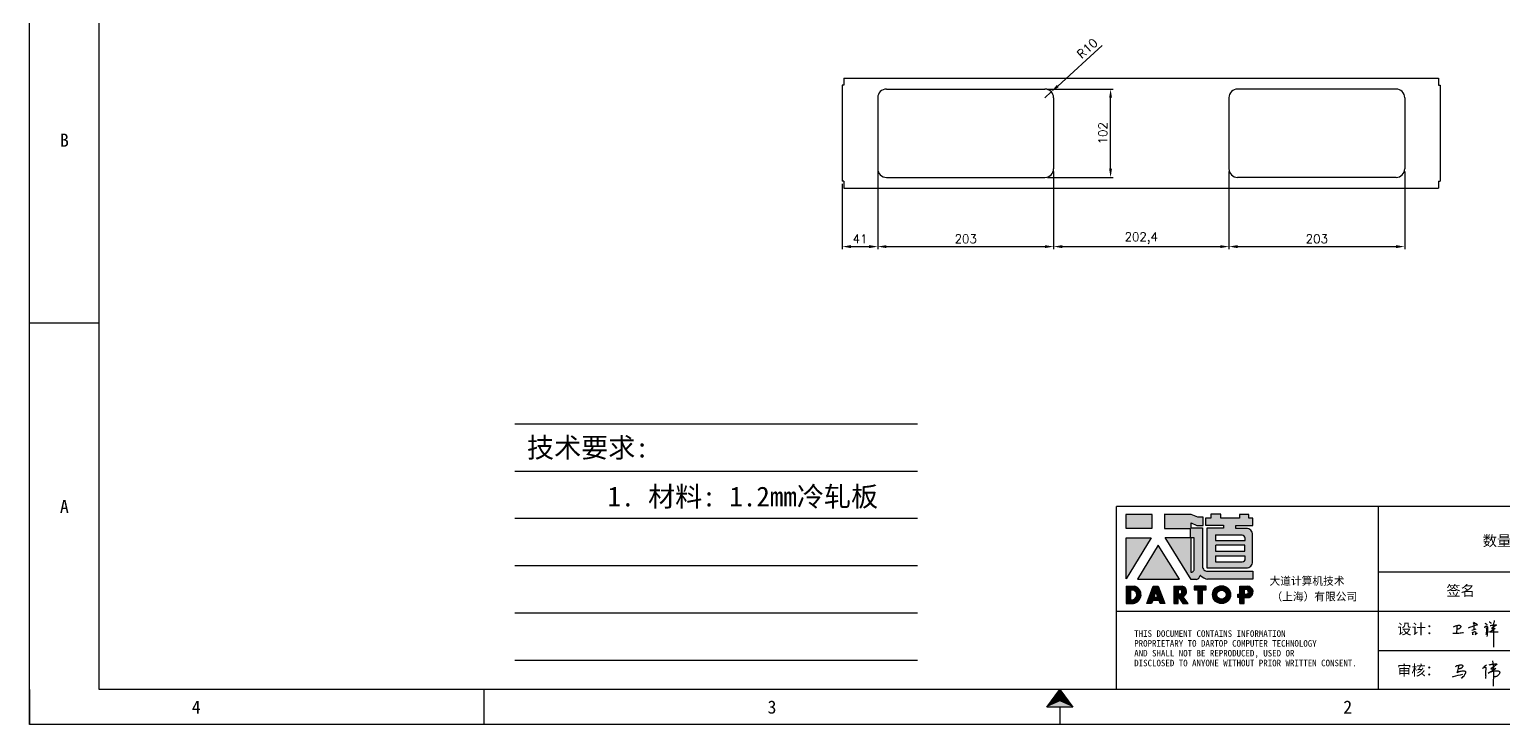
# Model space of a CAD drawing. Header units: millimetres. Extents: x 25928 to 50356, y -44172 to 20163.
# Drawn here: x 45339 to 47041, y 17646 to 18449 of the extents above; entities that cross this region are included whole.
import ezdxf
from ezdxf.enums import TextEntityAlignment as Align

# ---------------------------------------------------------------- set-up
doc = ezdxf.new("R2010")
doc.units = ezdxf.units.MM
doc.linetypes.add('DOT', pattern=[0.25, 0, -0.25])
doc.layers.add('4', color=7, linetype='Continuous')
doc.layers.add('print', color=30, linetype='Continuous')
doc.layers.add('dim', color=2, linetype='Continuous', lineweight=9)
doc.styles.add('Dartop', font='')
doc.styles.add('HZ', font='')
doc.styles.add('hzHT', font='simhei.ttf')
doc.styles.get("Standard").update_dxf_attribs({"font": 'txt', "bigfont": 'gbcbig.shx'})
doc.styles.get('Dartop').set_extended_font_data('FangSong_GB2312')
doc.styles.get('HZ').set_extended_font_data('SimSun')
doc.dimstyles.new('2-small', dxfattribs={"dimtxt": 10, "dimasz": 10, "dimexe": 3, "dimexo": 3, "dimgap": 4, "dimtad": 1, "dimtxsty": 'Standard', "dimcen": 5, "dimadec": 0, "dimazin": 0, "dimtfac": 1, "dimtmove": 0, "dimatfit": 3, "dimfxl": 0, "dimarcsym": 0})

# ---------------------------------------------------------------- blocks, each defined once
blk = doc.blocks.new('*U5')
at = {"color": 254, "linetype": 'Continuous', "extrusion": (0, 0, -1)}
for points in [[(-17, 0.333), (-16.812, 0.25), (-17, 0.5)], [(-17, 0.333), (-17, 0.5), (-17.188, 0.25)], [(-17, 0.333), (-17.188, 0.25), (-16.812, 0.25)]]:
    blk.add_solid(points, dxfattribs=at)
blk = doc.blocks.new('dadao')
for p, q in [((48, 19.2), (44.9, 10.4)), ((44.9, 10.4), (51.2, 10.4)), ((51.2, 10.4), (48, 19.2))]:
    blk.add_line(p, q)
for points in [[(41.8, 121.6), (41.8, 143.7), (-0.4, 143.7), (-0.4, 121.6), (41.8, 121.6)], [(104.8, 122), (104.8, 130.3), (114.1, 126.3), (124.2, 126.3), (124.2, 139.6), (115.9, 139.6), (105.1, 143.9), (61.5, 143.9)], [(61.7, 144), (61.7, 121.3), (103.9, 121.3)], [(113.4, 38.7), (105.1, 38.7), (63, 106.5), (103.9, 106.5), (103.9, 120.9), (103.9, 121.3)], [(109.7, 53.6), (109.7, 106.2), (104.3, 106.2), (104.3, 50.4), (106.6, 50.4)], [(144.6, 94.4), (144.6, 84.8), (192, 84.8), (192, 94.1), (144.9, 94.1)], [(0, 28), (0, 0), (11.8, 0)], [(0.1, 28), (14, 28)], [(76.8, 28.2), (76.8, 0), (84.1, 0), (84.1, 11.1), (91.6, -0.1), (100.3, -0.1), (91.7, 11.1)], [(76.8, 28.2), (90.6, 28.2)], [(120.2, 45), (119.5, 45), (119.5, 44.6)], [(183.7, 0), (183.7, 9.6), (180.6, 9.6), (180.6, 14.9), (183.8, 14.9), (183.8, 28.1), (196.1, 28.1), (196.5, 28.1)], [(7.1, 21.8), (7.1, 6.1), (12, 6.1)], [(7.1, 21.8), (11.4, 21.8)], [(84, 22.7), (84, 15.3), (87.2, 15.3)], [(84, 22.7), (87.3, 22.7)], [(183.7, 0), (190.9, 0), (190.9, 9.6), (198.8, 9.6)], [(194.9, 22.3), (190.8, 22.3), (190.8, 15), (194.4, 15)]]:
    blk.add_lwpolyline(points)
blk.add_lwpolyline([(137.1, 144.2), (137.1, 137.9), (128.3, 137.9), (128.3, 126.5), (157.3, 126.5), (157.3, 121.5), (130.3, 121.5), (130.3, 57.5), (194.4, 57.5, 0.414214), (204.4, 67.5), (204.4, 111.3, 0.414214), (194.4, 121.3), (177.5, 121.3), (177.5, 126.3), (204.7, 126.3), (204.7, 137.7), (198.2, 137.7), (198.2, 143.9), (183.3, 143.9), (183.3, 138), (153, 138), (153, 144.2), (137.1, 144.2)], format="xyb", close=True)
for points in [[(104.8, 122), (123.4, 122), (123.4, 60, 0.414214), (131.4, 52), (204.8, 52), (204.8, 39.1), (131.7, 39.1)], [(144.3, 110.8), (144.3, 101.8), (192.3, 101.8), (192.3, 105.5, 0.414214), (187.3, 110.5), (144.3, 110.5)], [(144.6, 77), (144.6, 67.5), (187.6, 67.5, 0.414214), (192.6, 72.5), (192.6, 76.4), (144.6, 76.4)]]:
    blk.add_lwpolyline(points, format="xyb")
for points in [[(-0.3, 106.2), (40.4, 106.2), (-0.3, 39.7), (-0.3, 106.2)], [(51.7, 94.1), (18.4, 39.3), (86.2, 39.3)], [(43.8, 28.2), (51.8, 28.2), (62.6, -0.1), (55, -0.1), (53.2, 5), (42.9, 5), (41.1, 0), (33.6, 0)], [(110, 28.1), (110, 21.9), (116, 21.9), (116, -0.1), (123.2, -0.1), (123.2, 22), (129.2, 22), (129.2, 28.1), (110, 28.1)]]:
    blk.add_lwpolyline(points, close=True)
for radius in [14.5, 7.44]:
    blk.add_circle((154.2, 14.2), radius)
for centre, radius, start, end in [((99.2, 60.7), 12.6, 305.6399, 325.969), ((9.6, 14.2), 14.4, 278.6604, 72.3203), ((88.6, 19.4), 8.95, 290.6073, 77.2124), ((111.6, 46.7), 8.19, 282.9811, 347.6627), ((136, 61.7), 22.9, 226.7358, 259.3209), ((195.7, 18.6), 9.51, 288.8959, 85.2442), ((8.5, 13.9), 8.49, 294.2143, 69.7177), ((86.4, 19), 3.8, 282.527, 76.7196), ((193.7, 18.7), 3.8, 280.9891, 72.5513)]:
    blk.add_arc(centre, radius, start, end)
blk = doc.blocks.new('h')
for p, q in [((20768.1, -2360.9), (20773, -2359.1)), ((20773, -2359.1), (20784.1, -2355.2)), ((20773.3, -2331.8), (20775.3, -2338.7)), ((20789.1, -2340.9), (20773.5, -2331.9)), ((20775.3, -2338.7), (20775.6, -2351.2)), ((20775.6, -2351.2), (20775.5, -2357.3)), ((20845.7, -2343.5), (20848.4, -2353)), ((20848.4, -2353), (20848.9, -2370.3)), ((20769.5, -2366.9), (20769.8, -2370.6)), ((20769.8, -2370.6), (20770.9, -2378)), ((20770.9, -2378), (20771.5, -2370.6)), ((20772.4, -2369.3), (20774.9, -2367.8)), ((20782.2, -2369.2), (20780, -2377.1)), ((20780, -2377.1), (20788.3, -2371.3)), ((20780.1, -2366.4), (20780.8, -2366.4)), ((20781.9, -2367.4), (20782.2, -2369.2)), ((20848.9, -2370.3), (20847.9, -2424))]:
    blk.add_line(p, q)
for points in [[(20699.1, -2348.2, -0.029745), (20704.6, -2345.4, -0.046842), (20708.4, -2344.2, -0.00919), (20714.3, -2343, -0.018517), (20717.2, -2342.5, -0.037841), (20720.3, -2342.4, -0.039541), (20723.2, -2342.8, -0.149785), (20726, -2344.3, -0.204935), (20726.9, -2346.6, -0.074872), (20726.5, -2348.3, -0.061615), (20725.6, -2350.3, -0.034204), (20723.8, -2352.6, -0.045776), (20722.3, -2354.1, -0.054985), (20720.4, -2355.3, -0.036348), (20717.3, -2356.5, -0.067752), (20715.7, -2356.8, -0.043553), (20713.2, -2356.7)], [(20755, -2351.9, -0.024077), (20759.9, -2350.1, -0.013147), (20768.7, -2346.5, -0.00522), (20775.4, -2344.1, -0.018517), (20777.3, -2343.4, -0.008274), (20786.3, -2341, -0.039541), (20788.3, -2340.8, -0.079216), (20789.4, -2341, -0.204935)], [(20813.5, -2350.1, 0.007348), (20815.9, -2348.7, 0.008421), (20818, -2347.3, 0.009459), (20819.7, -2346.2, -0.016325), (20820.7, -2345.5, -0.173771), (20821.8, -2345.3, -0.085159), (20823.9, -2346, -0.125883), (20826, -2347.9, -0.160659), (20826.6, -2350.1, -0.010447), (20826.5, -2352.3, -0.008247), (20826.2, -2355.1, -0.002698), (20825.3, -2374, 0.001562), (20823.9, -2383.7, 0.016137)], [(20816.8, -2335, -0.053561), (20819.6, -2336.1, -0.075272), (20821.3, -2337.3, -0.005295), (20822.5, -2338.5, -0.009337), (20823.1, -2339.1, -0.026146), (20823.7, -2339.8, -0.016644), (20824.5, -2340.9)], [(20832.1, -2329.2, -0.053561), (20834.9, -2330.3, -0.075272), (20836.7, -2331.5, -0.005295), (20837.8, -2332.6, -0.009337), (20838.5, -2333.3, -0.026146), (20839, -2334, -0.016644), (20839.8, -2335.1)], [(20836, -2343.7, -0.02797), (20842.1, -2342.6, -0.048868), (20845.6, -2342.2, -0.00919), (20851.1, -2341.4, -0.018517), (20853.9, -2341.1, -0.037841), (20856.7, -2341.2, -0.039541), (20859.4, -2341.6, -0.018282), (20840.6, -2354.7, -0.000937)], [(20847.6, -2340.2, 0.021784), (20849.6, -2335.9, 0.028296), (20850.8, -2332.4, 0.008136), (20851.9, -2328.2, 0.028913), (20852.2, -2327, 0.08193), (20852.1, -2325.9, 0.075058), (20851.7, -2324.7, 0.275043)], [(20696.6, -2372.4, 0.002073), (20710.6, -2371.9, 0.016137), (20719.6, -2371.3, 0.008314), (20736.9, -2369.3)]]:
    blk.add_lwpolyline(points, format="xyb")
for points in [[(20711.3, -2343.5), (20711.3, -2343.5), (20711.5, -2355.8), (20710.7, -2368), (20710.6, -2371.9)], [(20821.5, -2350.6), (20822.4, -2359.2), (20822.2, -2364.9), (20821.7, -2369), (20821.3, -2376.3), (20823.6, -2368.5), (20827.2, -2366.3), (20829.5, -2366.3)], [(20840.6, -2354.7), (20850, -2354.7), (20855, -2354.3), (20845.9, -2361.1), (20840.5, -2364), (20833, -2367.5), (20863.2, -2367.4), (20865.9, -2367.3)]]:
    blk.add_lwpolyline(points)
for centre, radius, start, end in [((20773.7, -2371.2), 2.3, 121.9907, 163.6016), ((20787.5, -2406), 40.3, 100.6183, 108.2482), ((20780.8, -2367.6), 1.15, 9.4675, 90)]:
    blk.add_arc(centre, radius, start, end)
blk = doc.blocks.new('*D103')
at = {"layer": 'Defpoints', "color": 0}
for p in [(46318.3, 18288.2), (46277.3, 18273.7), (46318.3, 18198.3)]:
    blk.add_point(p, dxfattribs=at)
at = {"layer": 'dim', "color": 0, "lineweight": -2}
for p, q in [((46318.3, 18285.2), (46318.3, 18195.3)), ((46277.3, 18270.7), (46277.3, 18195.3)), ((46287.3, 18198.3), (46308.3, 18198.3))]:
    blk.add_line(p, q, dxfattribs=at)
at = {"layer": 'dim', "color": 0}
for points in [[(46287.3, 18200), (46287.3, 18196.6), (46277.3, 18198.3)], [(46308.3, 18200), (46308.3, 18196.6), (46318.3, 18198.3)]]:
    blk.add_solid(points, dxfattribs=at)
at = {"layer": 'dim', "color": 0, "insert": (46297.8, 18207.3), "char_height": 10, "attachment_point": 5}
blk.add_mtext('41', dxfattribs=at)
blk = doc.blocks.new('*D104')
at = {"layer": 'Defpoints', "color": 0}
for p in [(46318.3, 18285.2), (46521.3, 18288.2), (46521.3, 18198.3)]:
    blk.add_point(p, dxfattribs=at)
at = {"layer": 'dim', "color": 0, "lineweight": -2}
for p, q in [((46318.3, 18282.2), (46318.3, 18195.3)), ((46521.3, 18285.2), (46521.3, 18195.3)), ((46328.3, 18198.3), (46511.3, 18198.3))]:
    blk.add_line(p, q, dxfattribs=at)
at = {"layer": 'dim', "color": 0}
for points in [[(46328.3, 18200), (46328.3, 18196.6), (46318.3, 18198.3)], [(46511.3, 18200), (46511.3, 18196.6), (46521.3, 18198.3)]]:
    blk.add_solid(points, dxfattribs=at)
at = {"layer": 'dim', "color": 0, "insert": (46419.8, 18207.3), "char_height": 10, "attachment_point": 5}
blk.add_mtext('203', dxfattribs=at)
blk = doc.blocks.new('*D105')
at = {"layer": 'Defpoints', "color": 0}
for p in [(46521.3, 18288.2), (46723.7, 18285.2), (46723.7, 18198.3)]:
    blk.add_point(p, dxfattribs=at)
at = {"layer": 'dim', "color": 0, "lineweight": -2}
for p, q in [((46521.3, 18285.2), (46521.3, 18195.3)), ((46723.7, 18282.2), (46723.7, 18195.3)), ((46531.3, 18198.3), (46713.7, 18198.3))]:
    blk.add_line(p, q, dxfattribs=at)
at = {"layer": 'dim', "color": 0}
for points in [[(46531.3, 18200), (46531.3, 18196.6), (46521.3, 18198.3)], [(46713.7, 18200), (46713.7, 18196.6), (46723.7, 18198.3)]]:
    blk.add_solid(points, dxfattribs=at)
at = {"layer": 'dim', "color": 0, "insert": (46622.5, 18208.1), "char_height": 10, "attachment_point": 5}
blk.add_mtext('202,4', dxfattribs=at)
blk = doc.blocks.new('*D106')
at = {"layer": 'Defpoints', "color": 0}
for p in [(46723.7, 18288.2), (46926.7, 18288.2), (46926.7, 18198.3)]:
    blk.add_point(p, dxfattribs=at)
at = {"layer": 'dim', "color": 0, "lineweight": -2}
for p, q in [((46723.7, 18285.2), (46723.7, 18195.3)), ((46926.7, 18285.2), (46926.7, 18195.3)), ((46733.7, 18198.3), (46916.7, 18198.3))]:
    blk.add_line(p, q, dxfattribs=at)
at = {"layer": 'dim', "color": 0}
for points in [[(46733.7, 18200), (46733.7, 18196.6), (46723.7, 18198.3)], [(46916.7, 18200), (46916.7, 18196.6), (46926.7, 18198.3)]]:
    blk.add_solid(points, dxfattribs=at)
at = {"layer": 'dim', "color": 0, "insert": (46825.2, 18207.3), "char_height": 10, "attachment_point": 5}
blk.add_mtext('203', dxfattribs=at)
blk = doc.blocks.new('*D107')
at = {"layer": 'Defpoints', "color": 0}
for p in [(46511.3, 18380.2), (46587.1, 18380.2), (46511.3, 18278.2)]:
    blk.add_point(p, dxfattribs=at)
at = {"layer": 'dim', "color": 0, "lineweight": -2}
for p, q in [((46514.3, 18380.2), (46590.1, 18380.2)), ((46587.1, 18288.2), (46587.1, 18370.2)), ((46514.3, 18278.2), (46590.1, 18278.2))]:
    blk.add_line(p, q, dxfattribs=at)
at = {"layer": 'dim', "color": 0}
for points in [[(46585.4, 18370.2), (46588.7, 18370.2), (46587.1, 18380.2)], [(46585.4, 18288.2), (46588.7, 18288.2), (46587.1, 18278.2)]]:
    blk.add_solid(points, dxfattribs=at)
at = {"layer": 'dim', "color": 0, "insert": (46578.1, 18329.2), "char_height": 10, "attachment_point": 5, "rotation": 90}
blk.add_mtext('102', dxfattribs=at)
blk = doc.blocks.new('*D108')
at = {"layer": 'Defpoints', "color": 0}
for p in [(46511.3, 18370.2), (46518.6, 18377)]:
    blk.add_point(p, dxfattribs=at)
at = {"layer": 'dim', "color": 0, "lineweight": -2}
for p, q in [((46577.2, 18430.6), (46526, 18383.7)), ((46511.3, 18370.2), (46518.6, 18377))]:
    blk.add_line(p, q, dxfattribs=at)
at = {"layer": 'dim', "color": 0}
blk.add_solid([(46524.9, 18385), (46527.1, 18382.5), (46518.6, 18377)], dxfattribs=at)
at = {"layer": 'dim', "color": 0, "insert": (46560.2, 18427.2), "char_height": 10, "attachment_point": 5, "rotation": 42.4783}
blk.add_mtext('R10', dxfattribs=at)

msp = doc.modelspace()

# ---------------------------------------------------------------- hatches: boundary and pattern name
for points in [[(46634.932, 17888.832), (46604.797, 17888.832), (46604.797, 17873.088), (46634.932, 17873.088)], [(46633.962, 17862.072), (46604.878, 17862.072), (46604.878, 17814.586)], [(46642.024, 17853.454), (46618.249, 17814.269), (46666.661, 17814.269)], [(46697.401, 17806.252), (46683.642, 17806.252), (46683.642, 17801.887), (46687.935, 17801.887), (46687.935, 17786.157), (46693.075, 17786.157), (46693.075, 17801.897), (46697.401, 17801.897)]]:
    msp.add_hatch(color=0).paths.add_polyline_path(points)
h = msp.add_hatch(color=0)
h.paths.add_polyline_path([(46679.966, 17879.264), (46686.617, 17876.39), (46693.807, 17876.39), (46693.807, 17885.907), (46687.875, 17885.907), (46680.146, 17888.96), (46649.171, 17888.96), (46649.171, 17872.865), (46679.309, 17872.865), (46679.309, 17872.539), (46679.309, 17862.252), (46650.084, 17862.252), (46680.144, 17813.876), (46686.096, 17813.876, 0.27937482), (46690.442, 17818.102), (46690.442, 17818.324), (46690.967, 17818.324, 0.14314537), (46699.161, 17814.154), (46751.395, 17814.154), (46751.395, 17823.329), (46698.939, 17823.329, -0.41421356), (46693.225, 17829.042), (46693.225, 17873.373), (46679.966, 17873.373)])
h.paths.add_polyline_path([(46679.613, 17862.046), (46683.442, 17862.046), (46683.442, 17824.499, -0.08893574), (46681.223, 17822.217), (46679.599, 17822.217)], flags=16)
h = msp.add_hatch(color=0)
h.paths.add_polyline_path([(46751.305, 17884.575), (46746.658, 17884.575), (46746.658, 17888.996), (46736.035, 17888.996), (46736.035, 17884.796), (46714.348, 17884.796), (46714.348, 17889.217), (46702.989, 17889.217), (46702.989, 17884.714), (46696.713, 17884.714), (46696.713, 17876.564), (46717.425, 17876.564), (46717.425, 17872.959), (46698.125, 17872.959), (46698.125, 17827.319), (46743.942, 17827.319, 0.41421356), (46751.084, 17834.461), (46751.084, 17865.716, 0.41421356), (46743.942, 17872.858), (46731.83, 17872.858), (46731.83, 17876.395), (46751.305, 17876.395)])
h.paths.add_polyline_path([(46738.882, 17865.121, -0.41421356), (46742.453, 17861.55), (46742.453, 17858.931), (46708.151, 17858.931), (46708.151, 17865.121)], flags=16)
h.paths.add_polyline_path([(46742.231, 17853.404), (46742.231, 17846.773), (46708.372, 17846.773), (46708.372, 17853.404)], flags=16)
h.paths.add_polyline_path([(46742.674, 17840.804), (46742.674, 17837.964, -0.41421356), (46739.103, 17834.393), (46708.372, 17834.393), (46708.372, 17840.804)], flags=16)
h = msp.add_hatch(color=0)
h.paths.add_polyline_path([(46615.07, 17806.18), (46605.092, 17806.18), (46605.092, 17786.217), (46613.495, 17786.217, 0.79301591)])
h.paths.add_polyline_path([(46613.643, 17790.589), (46610.155, 17790.589), (46610.155, 17801.808), (46613.258, 17801.808, -0.67136089)], flags=16)
h = msp.add_hatch(color=0)
h.paths.add_polyline_path([(46642.099, 17806.344), (46636.405, 17806.344), (46629.082, 17786.196), (46634.476, 17786.196), (46635.745, 17789.767), (46643.052, 17789.767), (46644.349, 17786.153), (46649.786, 17786.153)])
h.paths.add_polyline_path([(46641.656, 17793.615), (46637.129, 17793.615), (46639.351, 17799.947)], flags=16)
h = msp.add_hatch(color=0)
h.paths.add_polyline_path([(46669.777, 17806.33), (46659.964, 17806.33), (46659.964, 17786.185), (46665.15, 17786.185), (46665.15, 17794.171), (46670.48, 17786.113), (46676.746, 17786.113), (46670.612, 17794.12, 0.74405494)])
h.paths.add_polyline_path([(46665.102, 17797.153), (46665.102, 17802.443), (46667.42, 17802.443, -0.79680897), (46667.386, 17797.153)], flags=16)
h = msp.add_hatch(color=0)
h.paths.add_polyline_path([(46704.88, 17796.33, 1), (46725.566, 17796.33, 1)])
h.paths.add_polyline_path([(46720.537, 17796.33, -1), (46709.909, 17796.33, -1)], flags=16)
h = msp.add_hatch(color=0)
h.paths.add_polyline_path([(46745.407, 17806.282), (46745.111, 17806.282), (46736.362, 17806.282), (46736.362, 17796.881), (46734.041, 17796.881), (46734.041, 17793.064), (46736.325, 17793.064), (46736.325, 17786.22), (46741.432, 17786.22), (46741.432, 17793.091), (46747.043, 17793.091, 0.81230381)])
h.paths.add_polyline_path([(46741.356, 17796.907), (46741.356, 17802.165), (46744.262, 17802.165, -0.77821343), (46743.965, 17796.907)], flags=16)

# ---------------------------------------------------------------- linework, layer by layer
at = {"color": 0, "linetype": 'DOT'}
for p, q in [((45338.836, 17686.676), (45338.836, 19378.774)), ((47858.008, 17646.388), (45338.836, 17646.388))]:
    msp.add_line(p, q, dxfattribs=at)
at = {"color": 0}
for p, q in [((45419.412, 17686.676), (45419.412, 19378.774)), ((45419.412, 18109.701), (45338.836, 18109.701)), ((47817.72, 17898.188), (46593.97, 17898.188)), ((46593.97, 17686.676), (46593.97, 17898.188)), ((46896.131, 17898.188), (46896.131, 17686.676)), ((46896.131, 17822.648), (47198.291, 17822.648)), ((46593.97, 17777.324), (46896.131, 17777.324)), ((46896.131, 17777.324), (47817.72, 17777.324)), ((46896.131, 17732), (47198.291, 17732)), ((45338.836, 17686.676), (45338.836, 17646.388)), ((47817.72, 17686.676), (45419.412, 17686.676)), ((45863.749, 17646.388), (45863.749, 17686.676)), ((46528.502, 17666.532), (46528.502, 17646.388))]:
    msp.add_line(p, q, dxfattribs=at)
for p, q in [((46277.27, 18384.717), (46277.27, 18273.717)), ((46279.27, 18384.717), (46277.27, 18384.717)), ((46279.27, 18392.717), (46965.67, 18392.717)), ((46279.27, 18392.717), (46279.27, 18384.717)), ((46965.67, 18392.717), (46965.67, 18384.717)), ((46965.67, 18392.717), (46965.67, 18384.717)), ((46965.67, 18384.717), (46967.67, 18384.717)), ((46967.67, 18384.717), (46967.67, 18273.717)), ((46318.27, 18370.217), (46318.27, 18288.217)), ((46328.27, 18380.217), (46511.27, 18380.217)), ((46521.27, 18370.217), (46521.27, 18288.217)), ((46723.67, 18370.217), (46723.67, 18288.217)), ((46916.67, 18380.217), (46733.67, 18380.217)), ((46926.67, 18370.217), (46926.67, 18288.217)), ((46279.27, 18273.717), (46277.27, 18273.717)), ((46279.27, 18273.717), (46279.27, 18265.717)), ((46279.27, 18265.717), (46965.67, 18265.717)), ((46328.27, 18278.217), (46511.27, 18278.217)), ((46916.67, 18278.217), (46733.67, 18278.217)), ((46965.67, 18273.717), (46965.67, 18265.717)), ((46965.67, 18273.717), (46967.67, 18273.717)), ((47028.168, 17719.846), (47029.035, 17712.605)), ((47025.896, 17707.342), (47022.927, 17705.735)), ((47028.032, 17708.484), (47025.896, 17707.342)), ((47026.018, 17710.886), (47029.793, 17710.886)), ((47031.806, 17711.069), (47028.032, 17708.484)), ((47029.176, 17707.258), (47028.856, 17690.619)), ((47029.035, 17712.605), (47029.176, 17707.258)), ((47029.793, 17710.886), (47031.806, 17711.069))]:
    msp.add_line(p, q)
for points in [[(46985.193, 17713.499, -0.02974503), (46986.921, 17714.364, -0.04684215), (46988.09, 17714.74, -0.00919025), (46989.915, 17715.109, -0.01851715), (46990.83, 17715.242, -0.03784064), (46991.774, 17715.271, -0.03954126), (46992.671, 17715.16, -0.14978519), (46993.548, 17714.681, -0.20493524), (46993.816, 17713.988, -0.07487171), (46993.714, 17713.441, -0.06161465), (46993.416, 17712.834, -0.0342039), (46992.876, 17712.121, -0.04577587), (46992.392, 17711.659, -0.05498501), (46991.807, 17711.291, -0.03634791), (46990.838, 17710.906, -0.06775206), (46990.352, 17710.822, -0.04355337), (46989.589, 17710.862)], [(47022.927, 17705.735, -0.02974503), (47025.621, 17707.085, -0.04684215), (47027.446, 17707.672, -0.00919025), (47030.293, 17708.248, -0.01851715), (47031.72, 17708.454, -0.03784064), (47033.192, 17708.5, -0.03954126), (47034.592, 17708.327, -0.14978519), (47035.959, 17707.58, -0.20493524), (47036.378, 17706.498, -0.07487171), (47036.219, 17705.645, -0.06161465), (47035.754, 17704.699, -0.0342039), (47034.911, 17703.587, -0.04577587), (47034.156, 17702.865, -0.05498501), (47033.244, 17702.292, -0.03634791), (47031.732, 17701.69, -0.06775206), (47030.974, 17701.56, -0.04355337), (47029.784, 17701.621)], [(47024.165, 17715.34, -0.02797026), (47026.606, 17715.791, -0.04886788), (47028.02, 17715.942, -0.00919025), (47030.245, 17716.272, -0.01851715), (47031.357, 17716.374, -0.03784064), (47032.498, 17716.35, -0.03954126), (47033.573, 17716.159, -0.01828189), (47026.018, 17710.886, -0.0009369)]]:
    msp.add_lwpolyline(points, format="xyb")
msp.add_lwpolyline([(46989.001, 17714.933), (46989.001, 17714.933), (46988.424, 17711.393), (46987.473, 17708.065), (46986.852, 17706.022)])
msp.add_lwpolyline([(46528.502, 17686.676), (46543.61, 17666.532), (46513.394, 17666.532), (46528.502, 17686.676)], close=True, dxfattribs=at)
for centre, radius, start, end in [((46328.27, 18370.217), 10, 90, 180), ((46511.27, 18370.217), 10, 0, 90), ((46733.67, 18370.217), 10, 90, 180), ((46916.67, 18370.217), 10, 0, 90), ((46328.27, 18288.217), 10, 180, 270), ((46511.27, 18288.217), 10, 270, 0), ((46733.67, 18288.217), 10, 180, 270), ((46916.67, 18288.217), 10, 270, 0), ((46980.774, 17707.878), 6.385, 281.076982, 291.212632), ((46840.373, 18277.781), 593.276, 283.91895, 284.971512), ((46996.609, 17689.133), 19.504, 113.202449, 120.017497), ((46992.031, 17699.813), 7.885, 102.47486, 113.202449), ((47003.457, 17648.168), 60.779, 100.36867, 102.47486), ((46990.761, 17704.888), 5.03, 283.816254, 294.030509), ((46995.214, 17693.22), 14.979, 96.125337, 100.36867), ((46991.835, 17702.4), 2.32, 294.836428, 309.901134), ((46960.905, 17730.935), 44.385, 316.919563, 320.58866), ((46994.416, 17700.657), 7.499, 87.457037, 96.125337), ((46994.443, 17701.286), 6.87, 78.399567, 87.457037), ((46986.056, 17709.375), 11.285, 324.094808, 331.378357), ((46995.414, 17706.012), 2.045, 44.324655, 78.399567), ((46994.814, 17704.946), 1.508, 319.573073, 337.48549), ((46990.662, 17708.265), 6.777, 324.910666, 333.348429), ((46993.958, 17707.034), 3.301, 326.76781, 340.871018), ((46996.065, 17706.648), 1.134, 357.998393, 44.324655), ((46994.957, 17706.687), 2.243, 340.871018, 357.998393), ((47002.038, 17737.464), 29.831, 299.265464, 300.9495), ((47069.619, 17487.416), 230.333, 102.46592, 103.2053), ((46912.655, 17822.756), 152.514, 313.366132, 315.296084), ((47501.621, 17629.821), 486.8, 171.410173, 171.768083), ((47019.922, 17711.344), 0.975, 52.375745, 91.291159), ((46162.13, 17739.012), 858.927, 357.565664, 358.057278), ((47019.587, 17711.496), 1.118, 357.196828, 33.705179), ((46994.432, 17713.143), 26.332, 352.912546, 354.802684), ((47004.31, 17712.244), 16.413, 354.802684, 357.196828)]:
    msp.add_arc(centre, radius, start, end)
at = {"layer": 'Defpoints'}
for p, q in [((45899.153, 17993.738), (46364.191, 17993.738)), ((45899.153, 17939.138), (46364.191, 17939.138)), ((45899.153, 17939.138), (46364.191, 17939.138)), ((45899.153, 17884.538), (46364.191, 17884.538)), ((45899.153, 17829.938), (46364.191, 17829.938)), ((45899.153, 17775.338), (46364.191, 17775.338)), ((45899.153, 17720.738), (46364.191, 17720.738))]:
    msp.add_line(p, q, dxfattribs=at)
at = {"layer": 'print'}
msp.add_lwpolyline([(45338.836, 19419.062), (47898.296, 19419.062), (47898.296, 17646.388), (45338.836, 17646.388)], close=True, dxfattribs=at)

# ---------------------------------------------------------------- block references
at = {"color": 0}
for name, p, xscale, yscale, zscale in [('dadao', (46605.092, 17786.217), 0.7141973048657924, 0.7141973049202118, 0.7141973049268417), ('h', (40568.311, 18486.923), 0.3098964079397265, 0.3098964079412326, 0.3098964079411201)]:
    msp.add_blockref(name, p, dxfattribs=dict(at, xscale=xscale, yscale=yscale, zscale=zscale))
at = {"color": 0, "linetype": 'Continuous', "xscale": 80.57610619627711, "yscale": 80.57610619687368, "zscale": 80.57610619687446}
msp.add_blockref('*U5', (45158.708, 17646.388), dxfattribs=at)

# ---------------------------------------------------------------- texts
at = {"color": 0}
for s, height, style, p in [('B', 15.108, 'Dartop', (45379.124, 18321.213)), ('A', 15.108, 'Dartop', (45379.124, 17898.188)), ('数量  1', 12.0864, 'hzHT', (47045.586, 17858.569)), ('签名', 12.0864, 'hzHT', (46991.293, 17800.97)), ('4', 15.108, 'Dartop', (45531.373, 17666.532)), ('3', 15.108, 'Dartop', (46196.126, 17666.532)), ('2', 15.108, 'Dartop', (46860.879, 17666.532))]:
    msp.add_text(s, height=height, dxfattribs=dict(at, style=style)).set_placement(p, align=Align.MIDDLE_CENTER)
at = {"style": 'HZ'}
for s, p in [('技术要求:', (45983.608, 17966.182)), ('     1. 材料: 1.2mm冷轧板', (46123.475, 17909.696))]:
    msp.add_text(s, height=22.932, dxfattribs=at).set_placement(p, align=Align.MIDDLE_CENTER)
at = {"color": 0, "style": 'hzHT'}
for s, height, p in [('THIS DOCUMENT CONTAINS INFORMATION', 7.55401, (46614.365, 17747.637)), ('设计：', 12.0864, (46918.076, 17750.614)), ('PROPRIETARY TO DARTOP COMPUTER TECHNOLOGY', 7.55401, (46614.365, 17736.306)), ('AND SHALL NOT BE REPRODUCED, USED OR', 7.55401, (46614.365, 17724.975)), ('DISCLOSED TO ANYONE WITHOUT PRIOR WRITTEN CONSENT.', 7.55401, (46614.365, 17713.644)), ('审核：', 12.0864, (46917.896, 17703.019))]:
    msp.add_text(s, height=height, dxfattribs=at).set_placement(p)
at = {"layer": '4', "color": 0, "style": 'hzHT'}
for s, p in [('大道计算机技术', (46770.602, 17807.637)), ('（上海）有限公司', (46772.883, 17789.57))]:
    msp.add_text(s, height=9.0648, dxfattribs=at).set_placement(p)

# ---------------------------------------------------------------- dimensions: what is measured, and where the dimension line sits
at = {"layer": 'dim'}
dim = msp.add_radius_dim(center=(46511.27, 18370.217), mpoint=(46518.645, 18376.97), dimstyle='2-small', override={"dimpost": '\\X'}, dxfattribs=at)
dim.commit()
dim.dimension.update_dxf_attribs({"geometry": '*D108', "text_midpoint": (46566.297, 18420.601), "dimtype": 164})
dim = msp.add_linear_dim(base=(46587.077, 18380.217), p1=(46511.27, 18278.217), p2=(46511.27, 18380.217), angle=90, dimstyle='2-small', override={"dimpost": '\\X'}, dxfattribs=at)
dim.commit()
dim.dimension.update_dxf_attribs({"geometry": '*D107', "text_midpoint": (46578.077, 18329.217)})
for base, p1, p2, picture, middle in [((46318.27, 18198.286), (46277.27, 18273.717), (46318.27, 18288.217), '*D103', (46297.77, 18207.286)), ((46521.27, 18198.286), (46318.27, 18285.217), (46521.27, 18288.217), '*D104', (46419.77, 18207.286)), ((46723.67, 18198.286), (46521.27, 18288.217), (46723.67, 18285.217), '*D105', (46622.47, 18208.119)), ((46926.67, 18198.286), (46723.67, 18288.217), (46926.67, 18288.217), '*D106', (46825.17, 18207.286))]:
    dim = msp.add_linear_dim(base=base, p1=p1, p2=p2, dimstyle='2-small', override={"dimpost": '\\X'}, dxfattribs=at)
    dim.commit()
    dim.dimension.update_dxf_attribs({"geometry": picture, "text_midpoint": middle})

doc.saveas('drawing.dxf')
